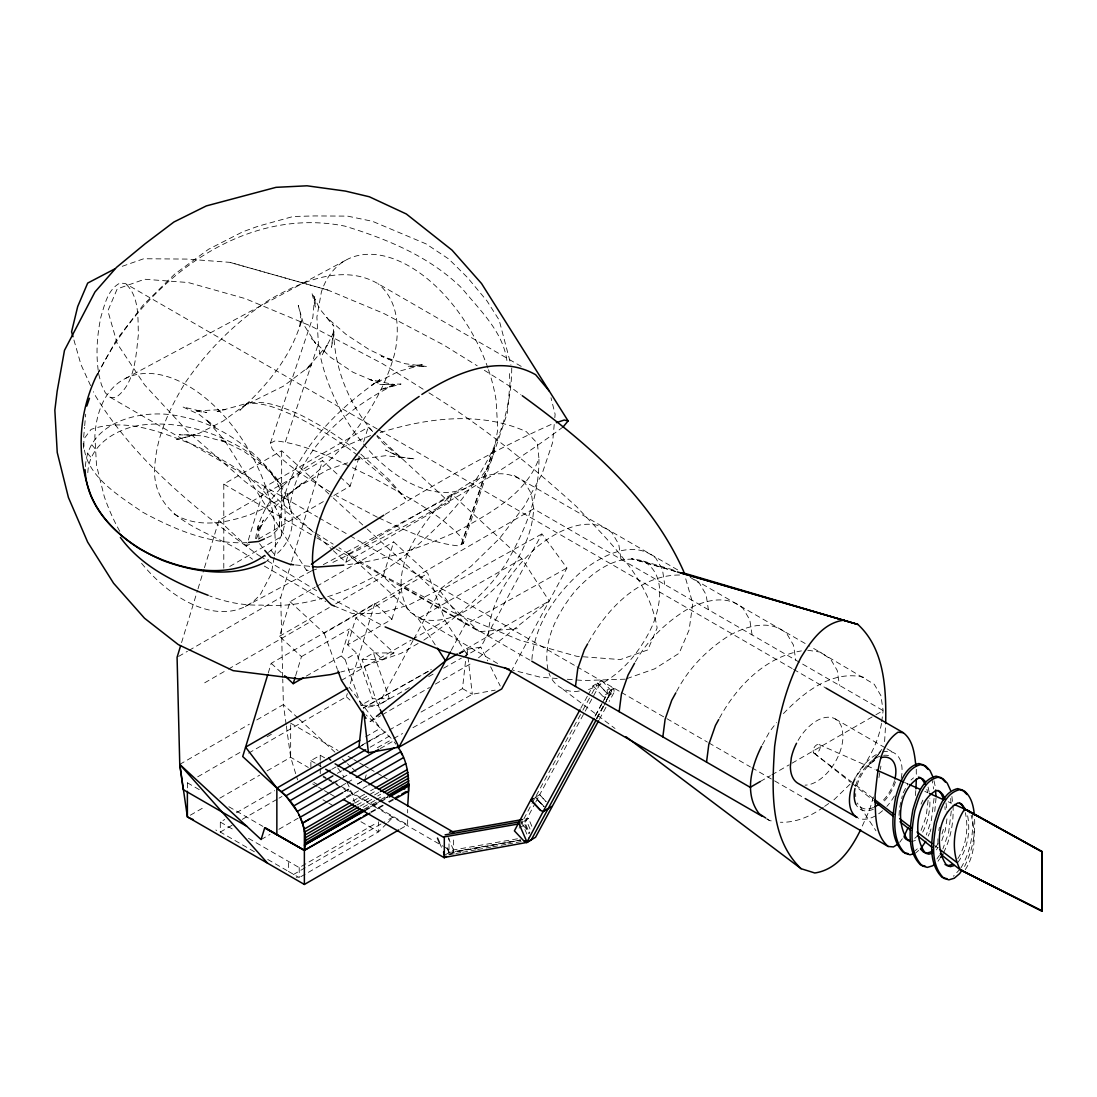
<?xml version="1.0" encoding="UTF-8"?>
<svg xmlns="http://www.w3.org/2000/svg" width="1097" height="1097" viewBox="0 0 1097 1097"><rect width="100%" height="100%" fill="white"/><g stroke="black" fill="none" stroke-linecap="round" stroke-linejoin="round"><path stroke-width="0.75" stroke-dasharray="5 3.75" d="M246.894 542.631C209.98 544.537 174.354 529.371 142.487 512.08C117.982 494.994 80.863 473.383 84.058 438.773L91.078 429.393C126.525 416.874 164.303 433.26 197.199 446.369C228.903 463.099 265.803 481.624 279.913 516.797L279.159 527.671L271.768 535.597L265.927 538.202M884.607 741.586L885.581 725.227M899.033 815.386L899.43 808.791M928.117 800.193L926.156 816.689L920.822 831.032M934.054 798.369L931.394 820.035L926.279 834.954M936.056 797.807L934.466 814.468M937.935 838.807L937.935 845.17M946.944 818.842L945.285 830.402L941.761 840.755M951.291 810.985L948.617 832.65L942.899 848.9M83.249 443.27L83.701 451.224M915.364 795.544L915.803 790.526M83.674 437.196L84.538 427.336M84.688 425.691L85.703 414.2M279.159 527.671C281.998 464.566 330.307 413.596 379.836 379.672L371.787 385.102L398.787 371.321L423.977 364.355L407.33 366.425L427.021 366.535L405.232 363.724L381.386 356.223L393.631 361.324L369.058 349.518L346.227 334.544L326.673 317.431L333.858 326.056L319.899 309.121L311.877 292.803L315.538 307.448L314.757 295.875L312.864 317.239L270.424 443.174L272.207 448.975C289.073 468.186 311.959 480.692 333.474 493.938M511.737 368.043C511.339 454.885 448.988 527.424 380.015 573.457C344.129 593.792 302.978 608.465 261.223 605.078C243.52 605.585 226.147 602.308 209.664 595.932M554.218 424.47L552.614 442.585L542 474.082L523.996 506.663L499.834 538.092L471.148 566.217L439.911 589.158L408.249 605.311L378.314 613.593L352.137 613.456L334.462 606.106M554.821 417.683L555.123 414.296L550.996 397.772M421.07 712.049L462.495 688.614L466.815 649.41L480.829 647.107L541.932 533.882L566.971 568.027L512.176 669.581M85.456 466.554C87.513 421.015 143.584 407.7 180.69 416.476C223.363 424.457 258.289 452.513 283.108 487.082L265.748 467.72L244.041 451.402L219.441 439.225L227.723 442.667L202.863 435.866L179.181 434.782L195.376 434.878L176.617 439.609L198.914 433.438L223.075 421.111L246.77 403.71C264.487 399.212 281.874 407.261 298.027 413.679C319.858 424.525 340.714 437.415 359.459 453.034M488.096 635.986C490.071 600.662 511.476 569.494 537.352 546.704C557.207 530.838 589.103 513.341 612.112 532.895L618.749 544.263L621.012 559.251M881.494 723.403C877.984 743.533 867.631 762.154 854.824 777.91M881.7 721.799L883.14 710.595L880.877 695.594L874.227 684.24L811.245 647.024M878.93 777.581L880.068 771.04M880.356 769.395L880.918 766.131M899.732 807.145L902.283 795.915M938.813 830.552L939.402 827.248M255.628 538.682C263.225 481.926 323.354 454.254 370.786 435.536M274.181 557.427L271.22 573.978L260.839 593.669A128.815 76.132 61.8 0 1 140.553 562.089M274.483 555.768L275.745 548.719L274.099 519.635A128.815 76.132 61.8 0 0 179.03 381.098A128.815 76.132 61.8 0 0 94.863 436.291L96.509 465.375L104.201 496.297A128.815 76.132 61.8 0 0 119.806 531.401M87.815 472.684C88.83 446.164 114.403 429.914 138.222 425.513C173.833 420.137 210.103 429.709 240.915 447.645C275.621 467.13 315.36 521.02 275.608 554.986M873.431 796.875L869.633 809.709L861.323 828.194M930.009 832.033L930.955 828.921M941.994 833.926L943.393 829.305M181.554 642.623L197.501 590.488M197.995 588.856L203.973 569.302M204.467 567.684L218.906 520.431L322.545 460.603L338.863 475.673M218.906 520.431L246.537 545.949L264.514 487.109L368.153 427.268L375.668 434.206M282.711 677.356L280.709 597.454L291.171 563.241M291.665 561.609L322.545 460.603M268.258 673.01L271.206 663.328L374.845 603.501L391.903 619.27L347.653 644.817L356.539 653.017L372.418 698.72L389.339 698.679L373.446 652.962L362.065 659.544L377.958 705.248L389.339 698.679M295.642 675.711L301.483 656.609L279.474 636.287L290.047 601.705L315.209 587.169M333.886 495.515L350.162 486.108L359.665 455.063M363.656 441.981L368.153 427.268M333.365 550.694L345.87 562.254L348.366 554.122L451.991 494.294L521.843 558.812L549.186 600.991L477.552 658.584M306.31 676.109L341.222 655.951L349.49 628.896L382.592 659.489L393.974 652.907L355.922 617.762L400.172 592.215L383.114 576.446L393.686 541.863L427.816 573.402L445.053 620.545L467.843 655.691M347.653 644.817L355.922 617.762M248.635 753.132L346.35 696.718L347.31 693.578M374.845 603.501L349.23 687.298L380.481 728.243L391.848 738.967M391.903 619.27L400.172 592.215M364.752 779.72L366.535 773.865M345.87 562.254L449.509 502.426L451.991 494.294M285.343 441.872L318.391 343.814M461.179 544.578L494.24 446.506M461.727 544.304L494.774 446.232M378.835 517.949C404.395 529.508 430.257 543.193 458.56 545.881L463.359 543.495L507.349 412.952L510.023 382.812L509.241 371.239M256.479 538.764L263.349 520.033L257.699 530.742L276.266 505.539L302.032 483.174L296.19 487.987L327.523 469.859L348.476 462.509M903.215 792.829L907.987 783.656M921.041 804.115L922.851 800.138M922.714 832.129C928.021 821.722 930.462 809.86 929.817 798.218M928.185 836.051L929.406 833.363M943.585 852.671C950.578 838.725 953.636 822.86 953.087 807.31M964.537 866.465C972.299 851.203 975.754 833.734 974.451 816.662M380.248 432.533C427.199 417.916 480.171 410.881 526.395 431.697L537.393 443.311L538.929 458.409C526.053 494.459 489.358 513.533 457.86 531.03C421.673 547.746 383.319 560.786 343.553 565.133M519.731 826.685L532.196 803.141M532.854 801.742L535.309 797.258L544.043 806.556M519.059 828.084L523.31 825.575L534.993 803.511M535.775 802.044L539.669 794.694L546.141 801.701L539.683 794.667L601.896 680.606L611.605 691.151L614.128 692.33L609.219 701.34M413.062 640.483L378.067 705.316L363.244 708.004L431.299 669.499M413.871 638.975L439.911 590.721L541.932 533.882M451.21 650.343L464.95 624.879L566.971 568.027M596.686 718.329L603.144 706.345M606.38 700.352L610.412 692.865M580.779 708.264L587.334 696.266M588.157 694.758L593.066 685.762L601.896 680.606M536.214 795.695L582.096 711.638M582.877 710.157L591.105 695.128M591.886 693.647L597.646 683.116L607.354 693.661L609.877 694.84L614.128 692.33L613.922 688.697L611.399 687.517L607.148 690.027L607.354 693.661L604.077 699.667M595.068 716.176L603.254 701.161M595.493 715.463L602.047 703.465M602.87 701.957L605.325 697.459L609.877 694.84L609.658 691.206L607.148 690.027M596.864 718.165L605.05 703.163M605.873 701.655L611.605 691.151L611.399 687.517M596.768 718.85L603.323 706.852M604.145 705.344L609.877 694.84M599.387 719.344L605.942 707.332M588.445 642.431C606.751 609.164 639.304 574.814 679.742 575.02M635.382 661.765C647.312 640.662 665.139 623.165 685.611 610.302C702.793 600.758 726.886 593.504 743.176 608.561L749.813 619.928L752.076 634.916M676.63 691.412C688.559 668.361 707.4 649.259 729.299 635.52C746.481 625.989 770.574 618.722 786.864 633.792L793.501 645.146L795.764 660.147M719.495 718.11C736.512 686.763 764.993 657.089 801.413 650.891M762.374 744.794L769.683 731.548L776.566 722.566M97.468 374.159L116.405 339.892L143.309 304.911L174.67 274.127L208.526 249.28L242.807 231.796L258.398 226.133L293.201 216.493L314.674 215.931L347.598 216.123L372.445 221.306L426.075 243.891L448.796 259.043L467.487 277.527L487.068 301.058L499.135 320.036L510.928 364.835M97.331 374.872C141.307 285.22 239.53 204.851 344.828 226.119C387.378 239.077 430.147 256.794 462.235 288.58C480.555 311.191 504.072 332.377 507.212 363.107M935.412 847.46L938.045 843.634M936.427 849.832L938.196 847.282M936.92 858.937L939.416 855.331M937.99 861.227L939.649 858.828M957.859 858.636C966.306 845.252 968.774 828.043 965.319 812.658M957.996 862.283C967.965 848.612 970.845 830.127 967.225 813.755M960.149 868.989L953.389 876.242M960.986 867.782C970.955 851.437 974.04 831.375 972.353 812.466M899.732 842.304L902.337 838.752M880.672 751.39L872.732 761.88L880.534 751.692M965.25 869.66C975.644 854.179 975.96 832.815 971.133 815.263M867.686 766.474L881.906 749.361M372.719 431.587C348.243 403.285 333.419 366.055 333.762 328.456L331.472 347.324L334.352 331.239L322.107 355.003L327.317 345.102L305.761 369.73L312.124 364.465L283.451 386.144L251.035 402.229L217.11 411.636L225.667 409.428L194.635 410.964L206.798 412.623L182.897 406.932L199.215 414.529L215.273 427.062L206.017 419.369L224.487 440.254L306.392 570.275L309.409 566.669M386.624 823.696L378.492 831.869L299.22 877.627L296.259 877.202M387.79 822.531L393.59 816.703L386.213 820.967M783.45 713.585C803.758 692.33 832.362 669.595 863.668 677.288M833.885 799.878L849.914 784.328M246.77 403.71L239.873 410.264C267.353 385.39 292.268 355.373 301.949 318.898L299.755 327.509L300.797 315.593L298.274 305.432L303.663 324.589L315.73 343.567L311.603 338.616L330.293 357.101L353.015 372.253L378.232 383.031L369.73 379.493L394.577 384.677L379.562 384.594L401.036 384.032L380.22 389.792L395.825 384.128C346.858 407.508 295.491 451.621 289.745 508.775L287.085 493.403L288.977 501.027M244.466 405.904L246.386 404.094C263.691 401.255 279.941 409.812 295.45 416.202C317.184 427.295 338.082 440.089 357.32 455.145M911.004 780.022L913.527 777.869M914.788 838.286L917.298 836.133M913.527 852.095L918.861 847.528M915.419 853.192L918.628 850.449M268.477 552.34C293.598 532.525 287.318 494.363 269.999 471.34M373.871 718.453L368.77 722.553L380.604 715.724M563.09 426.952C490.729 480.664 411.224 524.681 330.115 563.707M823.298 807.31C810.944 816.127 795.736 822.887 780.392 822.243M824.615 806.377L831.238 801.729M265.035 562.267L268.436 559.923L264.734 555.48M444.875 855.098L453.445 849.942L518.113 838.684M519.073 823.874L523.392 821.228L528.795 833.61M385.253 514.315C439.253 481.761 493.938 449.839 551.654 424.265M346.062 797.053L351.89 793.556M609.658 691.206L613.922 688.697M593.066 685.762L602.802 696.28L611.605 691.151M539.683 794.667L535.185 797.341L543.824 806.679M449.194 854.7L453.445 852.191L520.472 840.014M450.168 854.357L453.637 852.3L520.362 840.233M531.853 826.302L528.548 818.513L524.297 821.036L529.59 833.473M418.108 643.459L401.022 653.346L367.18 665.221L340.797 671.995M423.812 640.168C454.309 618.694 485.464 595.342 505.923 563.529C524.901 531.784 539.505 495.885 538.929 458.409M382.071 800.097L365.877 809.476L382.181 800.152M387.968 796.683L383.552 799.247L388.077 796.751M223.788 568.205L223.788 484.12L281.655 450.716L332.007 496.818M246.537 545.949L249.499 544.235M258.385 539.107L325 500.643M229.726 566.463L281.655 536.488L281.655 450.716M178.564 656.431L187.436 651.303M188.917 650.452L280.709 597.454M316.69 586.319L393.686 541.863M279.474 636.287L329.813 607.217M335.737 603.803L383.114 576.446M204.7 682.8L226.914 669.979M228.382 669.129L308.339 622.973M290.047 601.705L324.177 633.23L427.816 573.402M301.483 656.609L349.49 628.896M341.222 655.951L345.144 659.585L356.539 653.017M348.366 554.122L418.204 618.639L521.843 558.812M179.757 764.39L249.348 724.226M256.753 719.947L283.396 704.562L282.752 679.057M341.428 680.373L411.005 640.209M412.486 639.345L445.053 620.545M187.381 787.907L187.381 782.792L190.33 781.091M197.707 776.827L241.971 751.28M267.051 736.8L272.961 733.386M345.144 659.585L361.036 705.289L372.418 698.72M458.875 653.126L549.186 600.991M190.33 815.208L205.084 806.679M219.839 798.163L259.674 775.168M267.051 770.903L290.664 757.273L308.312 767.461M382.085 714.86L429.462 687.517M435.386 684.089L472.396 662.725M310.876 767.352L310.876 760.674L320.255 755.271L324.712 757.835M365.685 736.8L380.481 728.243L365.85 714.737M254.394 851.752L220.305 832.061L220.305 822.051L224.707 819.514M236.445 812.726L274.62 790.69M361.352 745.521L367.262 742.107M368.743 741.243L385.02 731.85M232.043 825.287L220.305 832.061L215.807 830.004M242.314 819.349L277.555 799.014M279.022 798.163L281.956 796.463M331.719 769.395L336.148 766.844M370.169 747.194L389.394 736.101M337.328 773.33L341.77 770.78M380.193 748.593L393.494 740.914M336.697 781.146L341.126 778.582M342.593 777.732L348.503 774.317M341.524 785.891L345.966 783.327M347.434 782.476L354.825 778.212M261.113 839.548L269.999 834.419M278.885 829.291L298.123 818.184M344.019 791.677L351.424 787.413M357.348 783.985L361.791 781.421M344.389 791.719L351.78 787.454M357.677 784.053L362.106 781.489M346.707 797.67L361.462 789.141M362.929 788.29L367.358 785.74M352.823 801.043L364.629 794.228M370.539 790.814L373.487 789.113M354.838 803.086L376.97 790.306M356.84 805.129L368.647 798.314M374.543 794.914L378.972 792.363M359.994 806.199L371.787 799.384M377.697 795.983L380.645 794.269M363.134 807.269L374.941 800.453M376.408 799.603L383.785 795.339M364.478 808.996L379.233 800.481M380.7 799.631L385.129 797.066M370.772 812.013L382.579 805.198M388.475 801.784L392.904 799.233M248.457 838.314L299.22 867.617L377.025 822.695M293.269 874.624L384.745 821.818M400.282 829.085L407.659 824.821L407.659 819.706M760.317 781.489L770.423 775.661M771.863 774.825L789.182 764.828M792.034 763.183L874.474 715.587M875.927 714.75L883.14 710.595L533.636 508.802L531.373 493.815L524.736 482.447C494.281 458.409 455.296 489.509 433.946 511.805C412.294 538.065 387.776 579.134 409.634 611.907L500.163 665.015M459.41 653.593L466.815 649.41M409.346 687.6L378.067 705.316L379.452 708.1M428.708 676.63L436.153 672.42M443.599 668.196L461.467 658.077M462.961 657.226L480.829 647.107L487.671 660.819M358.925 747.208L364.848 743.862M366.329 743.026L410.703 717.904M365.424 810.505L387.748 797.848M371.376 812.356L383.292 805.596M389.243 802.222L393.713 799.699M363.244 708.004L428.543 671.282M459.698 653.757L467.116 649.589L467.884 656.212M377.341 747.688L392.178 739.351M393.658 738.514L402.558 733.509M412.952 727.668L472.313 694.278L495.172 690.136M125.291 378.534L347.31 259.372M245.317 606.476L311.315 571.057M323.327 564.612L467.336 487.329M270.424 443.174L275.21 440.788C310.081 444.655 341.428 462.824 372.706 477.497C403.723 495.035 437.059 511.175 461.576 537.681L463.359 543.495M588.458 689.574C617.899 678.988 639.524 653.551 652.331 625.743C660.847 605.407 666.386 573.95 643.308 561.102C616.651 552.792 591.681 573.004 574.773 591.475C557.303 613.278 542.11 641.553 548.089 670.308M122.233 266.31L143.748 258.741L186.751 259.084L229.835 262.348L327.852 290.061L383.703 313.413L443.654 344.979L477.222 365.795M626.84 678.632L654.607 668.855L679.166 653.236L689.135 629.87L692.755 603.405L685.364 577.516M354.921 460.246L361.366 457.984L354.921 459.643M316.567 569.069L310.3 571.194L306.392 570.275M911.648 841.591L915.419 840.453M450.867 854.398L454.227 853.795M455.899 853.493L460.932 852.575M462.605 852.273L469.31 851.053M470.983 850.751L476.002 849.832M477.675 849.531L484.38 848.31M486.053 848.008L491.086 847.09M492.759 846.788L499.464 845.568M501.137 845.266L506.17 844.347M507.842 844.046L514.548 842.825M516.221 842.523L521.253 841.605M520.485 840.041L449.194 852.451L449.002 854.824M528.548 818.513L525.751 818.979L530.386 829.867M579.326 691C566.546 693.633 552.984 685.652 549.021 673.174M355.017 459.821L385.554 455.708L414.817 458.957L400.57 457.01L385.541 450.017L402.119 458.285L383.415 443.682L376.998 436.428M336.039 548.925L479.307 631.639L517.277 628.663M625.29 679.166L584.07 680.538L575.678 679.893M373.446 652.962L393.974 652.907M362.065 659.544L382.592 659.489M361.036 705.289L377.958 705.248M557.207 678.508L540.423 677.233L512.656 670.102M567.286 679.262L574.005 679.77M377.19 428.968L125.277 283.52L119.998 283.053C107.767 289.43 104.695 304.568 100.979 316.69C97.085 334.942 95.7 353.865 98.511 372.377M98.689 374.036L101.5 385.006L105.422 392.932L110.166 397.279L115.432 397.745C135.137 384.32 135.822 356.237 138.373 334.667C137.783 317.513 139.442 295.888 125.277 283.52M295.463 564.955L310.698 566.395M807.749 650.233L819.98 652.057L830.539 659.009L837.189 670.377L839.452 685.364M420.192 618.845C451.498 626.538 480.102 603.816 500.41 582.548C518.017 561.746 532.36 536.611 533.636 508.802L400.72 585.551L531.784 661.217C533.759 625.88 555.164 594.725 581.04 571.935C600.895 556.069 632.791 538.558 655.8 558.126L662.437 569.48L664.7 584.482M766.721 818.924L769.683 820.638L774.276 821.324M327.852 290.061L229.835 262.348M675.711 571.455L631.557 558.688L675.834 571.551M643.308 561.102L676.067 570.769M521.212 366.384L378.204 283.821C343.196 263.321 301.661 281.257 269.807 299.55C236.582 321.202 208.197 349.408 185.722 382.044C168.458 409.949 154.238 440.925 154.595 474.398C157.694 526.08 219.619 532.196 252.488 559.251M174.039 513.958C197.625 528.548 226.133 523.146 250.774 514.397C286.029 499.245 316.43 475.207 342.346 447.165C366.083 419.191 385.979 387.502 395.139 351.657C399.651 327.838 398.252 300.427 378.204 283.821M818.952 744.506L875.008 769.34M904.586 782.449L907.699 783.82M924.826 791.403L927.939 792.788M948.192 801.756L951.305 803.141M602.802 696.28L605.325 697.459M377.354 517.222L336.313 495.652M329.758 597.742L383.635 626.126M316.663 590.735L262.156 557.482M514.178 475.508L678.728 570.509M694.744 579.751L809.792 646.174M378.684 429.818L792.13 668.526M793.611 669.389L826.219 688.203M835.283 718.96L885.498 747.948M886.979 748.798L894.37 753.063M110.166 397.279L317.636 517.057M319.117 517.907L348.764 535.021M350.245 535.885L575.486 665.934M576.967 666.784L619.956 691.59M621.437 692.454L707.387 742.079M708.868 742.93L750.362 766.885M751.843 767.735L803.703 797.684M223.788 484.12L315.36 536.995M316.841 537.845L334.571 548.075M264.336 566.093L325.699 601.526M462.495 688.614L472.313 694.278L468.076 657.857M290.664 723.17L337.986 750.485M348.106 756.327L352.439 758.822M353.878 759.659L358.212 762.168M359.665 763.005L363.998 765.5M365.438 766.337L368.331 768.01M369.785 768.846L375.613 772.206M377.066 773.056L381.441 775.579M382.894 776.415L387.268 778.939M310.876 760.674L315.333 763.251M316.814 764.102L321.256 766.666M323.012 775.949L325.96 777.65M327.427 778.5L331.843 781.05M333.31 781.9L407.659 824.821M323.135 776.964L327.441 779.446M328.881 780.282L334.64 783.601M336.066 784.424L443.311 846.349M444.792 847.199L453.637 852.3L453.637 837.285M313.852 782.422L318.295 784.999M312.727 783.875L317.115 786.412M318.569 787.248L322.957 789.785M324.424 790.622L328.798 793.158M330.266 793.995L336.107 797.382M322.957 799.795L327.345 802.332M328.798 803.169L333.186 805.705M360.954 821.735L378.492 831.869L378.492 821.845M187.381 782.792L200.71 790.484M228.848 806.734L262.91 826.398M220.305 822.051L235.128 830.607M267.737 859.458L287.003 870.579M484.353 370.279L507.157 384.594L520.869 394.701M423.127 389.216L382.51 363.697L311.425 326.262L245.18 298.59L188.3 282.546L144.653 279.241L117.228 288.895L107.863 310.849L117.228 343.608L144.653 384.951L188.3 432.04L245.18 481.679L314.332 532.306M428.927 392.849C482.022 425.513 530.619 464.95 576.707 506.787C609.507 542.261 648.725 578.037 657.144 627.978L647.792 649.931L620.354 659.585L576.707 656.28L519.827 640.237L453.596 612.565L382.51 575.13L338.987 547.787M315.771 533.211L333.186 544.153M260.716 556.577L257.836 554.767C196.322 509.927 134.753 460.575 94.74 394.714L93.355 391.698M690.246 577.269L699.488 583.343L706.125 594.697L708.388 609.699M767.05 818.897L769.683 820.638M358.623 456.119L387.735 480.404L405.78 499.039L388.832 479.32L360.735 454.048M563.008 689.3L615.006 728.477M813.782 752.981L873.939 798.986M934.713 845.526L937.51 847.666M814.413 753.406L850.545 782.257M851.889 783.327L873.308 800.426M333.269 497.969L366 527.931M367.262 529.083L479.307 631.639M376.915 435.372L449.509 502.426M340.125 476.838L350.162 486.108M264.514 487.109L315.84 534.513M317.088 535.665L332.103 549.542M346.35 696.718L351.218 701.216M271.206 663.328L283.437 674.628M298.069 718.124L283.396 704.562L286.125 724.335M299.289 719.248L334.928 752.158M342.374 759.055L346.104 762.497M347.351 763.635L351.081 767.091M352.329 768.229L357.293 772.823M523.31 825.575L529.796 832.596M597.646 683.116L607.354 693.661M270.973 550.241L274.675 554.684M91.901 444.861L95.604 449.317M87.403 453.102L91.106 457.545M259.578 543.659L263.746 549.062M439.911 590.721L464.95 624.879M394.276 741.997L395.839 744.191M860.075 806.638L875.954 830.758M418.204 618.639L435.523 645.351M490.633 666.743L500.232 685.995M90.598 385.664L80.945 364.561L73.458 338.356M446.986 847.912L449.002 852.561L449.002 838.204M439.486 842.715L442.859 850.449M521.5 821.488L528.781 838.602M448.152 837.491L453.445 849.942L453.445 852.191M324.177 633.23L337.396 669.376M286.344 725.981L290.664 757.273L297.589 779.844M951.894 796.463L952.978 805.76M946.012 802.949L947.136 812.37M933.972 780.762L935.357 786.96M931.737 778.116L933.657 788.962M928.062 787.043L929.145 791.979M926.883 789.237L927.623 792.528M257.891 525.984L259.125 538.833M950.688 798.465L950.989 803.114M944.942 806.665L945.148 809.737M916.269 769.203L916.31 775.716M407.659 809.476L407.659 812.891M320.255 755.271L320.255 760.276M320.255 761.949L320.255 766.954M320.255 768.627L320.255 773.632M299.22 867.617L299.22 877.627L288.484 871.429L288.484 861.419M290.664 724.87L290.664 757.273M894.494 780.694A28.426 16.414 -60 0 1 881.371 802.126M873.555 807.419A28.426 16.414 -60 0 1 857.36 803.018M855.742 796.641A28.426 16.414 -60 0 1 855.687 793.625M857.031 785.452A28.426 16.414 -60 0 1 877.97 758.726M487.904 368.016A128.815 76.132 61.8 0 0 400.46 261.676A128.815 76.132 61.8 0 0 321.407 291.884L316.882 317.129L318.528 346.213A128.815 76.132 61.8 0 0 401.749 478.319A128.815 76.132 61.8 0 0 493.239 454.816L497.764 429.571L496.118 400.487A128.815 76.132 61.8 0 0 488.426 369.552M798.081 740.434A37.202 21.474 -60 0 1 842.085 728.641L842.99 735.991A37.202 21.474 -60 0 1 805.033 785.137M882.578 752.021A37.202 21.474 -60 0 1 901.172 778.472M894.37 796.024A37.202 21.474 -60 0 1 886.883 806.391M882.578 810.697A37.202 21.474 -60 0 1 858.416 818.143M855.619 777.389A37.202 21.474 -60 0 1 879.89 752.912M895.426 781.969A30.51 17.607 -60 0 1 884.429 800.879M873.39 809.202A30.51 17.607 -60 0 1 856.017 804.485M855.674 785.617A30.51 17.607 -60 0 1 882.276 755.559M883.606 755.339A30.51 17.607 -60 0 1 888.543 755.627M337.739 768.01A54.302 31.443 59.7 0 1 343.896 776.895M346.954 782.326A54.302 31.443 59.7 0 1 354.413 802.044M813.192 750.279L813.151 751.363A5.005 2.893 -60 0 0 816.538 753.132A5.005 2.893 -60 0 0 820.172 747.633L820.199 746.55A5.005 2.893 -60 0 0 816.826 744.794A5.005 2.893 -60 0 0 813.192 750.279M544.057 806.542L535.391 797.19L544.057 806.542M449.194 852.451L447.178 847.803L449.194 852.451"/><path stroke-width="1.5" d="M962.713 870.812L1041.944 910.908L960.3 869.88C950.948 852.3 953.032 827.673 963.481 810.93L966.018 809.792L1041.958 851.464L1041.985 911.196L960.3 869.88L940.225 853.85M1041.985 911.196L1041.958 851.464M407.659 806.062C409.181 785.658 410.415 763.608 397.265 746.179M885.677 723.595C886.307 689.478 884.758 649.095 857.868 624.44L677.343 571.921M915.94 788.866L916.338 778.966M362.888 711.267L358.925 747.208L368.427 752.693L398.951 747.18L501.713 688.957L511.367 671.062M85.086 469.722C86.91 513.478 126.114 544.921 163.672 560.814C195.76 572.565 233.442 578.092 265.035 562.267M575.472 686.434L577.735 668.827L584.372 649.794L587.622 643.912M619.161 711.665L621.423 694.044L628.06 675.025L634.56 663.246M662.849 736.882L665.111 719.275L671.748 700.243L675.821 692.879M706.537 762.1L708.799 744.493L715.436 725.474L718.686 719.577M180.566 645.886L177.083 657.295L179.757 764.39L183.24 789.621L246.77 826.288M267.764 674.614L242.711 756.546L276.855 788.085C295.45 802.072 309.299 826.644 304.376 850.34L264.692 827.837L261.113 839.548L179.757 764.39L187.381 816.908L304.376 884.456L398.814 829.935M284.658 675.752L293.214 683.664L295.162 677.302M86.814 406.068L89.447 398.28M860.638 829.743C851.313 848.749 837.395 869.743 814.783 872.979L801.084 868.687L625.948 736.718M904.079 836.38L908.055 827.549M532.977 798.643L530.756 799.96L514.411 830.854L524.229 841.303L526.752 842.482L535.555 837.272L598.564 720.839M526.752 842.482L543.097 811.602L551.901 806.377M595.959 720.345L531.305 839.781L526.985 842.427L444.875 857.36L443.531 851.999M450.401 651.837L398.951 747.18L380.152 709.498M543.097 811.602L540.574 810.34L530.838 799.809L579.97 709.773M593.861 718.466L543.097 811.519L547.65 808.887M761.565 746.275C751.335 766.556 743.972 793.913 759.124 813.686L765.733 818.019M97.468 374.159L95.823 377.135C78.422 414.748 76.173 456.187 90.804 494.994C100.211 517.825 118.49 535.13 138.88 548.377C175.808 569.7 227.504 582.082 264.734 555.48M920.767 848.625L925.745 841.413M940.486 857.621L942.967 854.014M962.055 870.072L959.56 873.692L954.225 878.244L948.891 879.849L943.914 878.382C929.845 864.203 933.245 841.276 936.358 823.353C940.239 810.656 944.819 793.2 959.56 789.703L964.537 791.17C971.531 796.971 973.615 806.473 974.355 815.112M563.09 426.952L568.109 420.946L481.542 283.533L451.991 250.102L406.329 213.984L369.332 196.774L345.418 191.084L307.05 185.804L276.019 187.34L206.318 205.921L173.916 222.005L145.229 243.685L116.515 267.366L94.959 291.98L64.476 350.368L57.14 391.341L54.85 410.196L57.236 452.485L68.412 497.462L87.637 542.069L113.581 583.247L144.489 618.214L178.249 644.57L233.113 670.651L298.672 678.892L330.91 674.545L339.151 672.42M933.273 849.818L930.75 851.971L926.979 853.096L923.455 852.054L920.438 848.913M934.795 863.97L932.656 865.794L927.322 867.398L922.344 865.931C908.275 851.738 911.676 828.825 914.788 810.902C918.669 798.205 923.249 780.749 937.99 777.252L942.967 778.719L947.246 783.162L950.523 790.265M376.436 716.396L445.547 660.819L457.394 653.977M311.411 564.269L346.241 538.942L383.799 515.192M419.136 396.456C378.753 423.538 346.405 461.864 325.206 505.539C312.124 536.625 302.347 579.627 331.513 604.872L334.462 606.106M421.851 394.454C454.268 373.337 498.6 353.563 535.679 374.749L549.35 391.163M897.511 844.347L893.438 846.925L888.172 846.459L805.184 798.547M309.697 818.869L302.429 823.23L304.143 829.154L349.874 802.743M389.449 795.832L408.591 784.739M293.214 683.664L303.403 677.781M347.749 688.162L245.591 747.139L276.855 788.085L285.878 795.86L297.232 811.465L340.056 786.741M359.761 740.214L276.855 788.085L276.855 834.858M281.449 791.65L359.871 746.371M285.878 795.86L330.238 770.259M337.629 765.98L365.726 749.758M290.033 800.645L332.898 775.894M343.251 769.916L378.726 749.443M293.845 805.884L336.697 781.146M349.984 773.467L394.303 747.88M356.292 777.362L400.597 751.788L402.174 754.983M345.226 798.52L302.429 823.23L300.112 817.292L342.922 792.569M363.587 780.639L403.449 757.629M368.839 784.89L405.739 763.581M374.955 788.263L407.426 769.518M353.357 803.936L304.678 832.047L305.199 834.94L355.359 805.98M378.438 789.456L407.947 772.425M380.44 791.499L408.468 775.318M358.513 807.049L305.405 837.71L305.597 840.48L360.186 808.969M383.593 792.569L408.674 778.088M386.734 793.638L408.866 780.858M362.997 809.847L305.46 843.072L305.46 845.732M388.077 795.366L408.728 783.45L408.591 791.252L395.194 798.849M389.558 795.887L408.728 784.821M360.447 817.978L304.376 850.34L264.692 827.837M363.395 816.264L367.824 813.713M395.852 797.533L398.814 795.819M401.763 794.118L406.192 791.568M343.498 799.548L444.312 857.758L446.657 856.4M760.317 781.489L750.225 787.331L531.784 661.217M530.838 799.809L533.115 798.506M304.376 845.115L365.424 810.505M389.243 796.998L408.591 786.028M369.881 813.192L304.376 850.34L265.872 828.112M114.541 269.026L87.691 283.081L77.695 306.543L71.579 331.801L72.992 336.71M264.459 538.86L258.618 541.452L248.58 542.453M556.371 422.674L564.215 420.028L568.109 420.946M912.759 853.987L910.085 854.782L905.107 853.315C891.038 839.136 894.439 816.209 897.565 798.287C901.446 785.589 906.012 768.133 920.767 764.636L925.745 766.104L930.009 770.547L933.286 777.663M932.656 853.068L928.885 854.193L925.361 853.151C912.114 835.749 916.42 800.906 936.427 790.443L939.951 791.486L942.967 794.626L945.285 799.658M952.319 864.422L948.548 865.547L945.038 864.518M954.225 865.519L950.455 866.644L946.93 865.615C933.698 848.2 937.99 813.357 957.996 802.908L961.521 803.936L965.703 809.6M844.169 620.148C823.545 622.643 811.149 640.95 801.084 657.226C786.672 685.09 778.774 715.655 774.619 746.632C772.123 787.632 768.832 837.806 801.084 868.687M449.482 832.253L522.433 819.555M445.108 834.844L520.06 821.804M444.12 836.915L519.073 823.874L526.491 840.905L524.462 841.248L526.985 842.427M343.553 565.133L317.472 567.039L312.398 566.559M915.885 765.884C914.514 754.242 913.321 740.338 903.27 732.7L898.004 732.22C878.313 745.658 877.627 773.728 875.077 795.311C875.653 812.466 873.994 834.09 888.172 846.459M293.777 564.79L290.39 564.461L270.685 557.125L264.788 550.406M509.392 669.266L442.324 650.809L385.129 626.908M680.743 572.977L857.868 624.44L682.622 572.703M918.477 777.087L920.822 777.787M909.756 840.494L906.232 839.452L904.216 837.354M910.483 841.234L908.138 840.549C894.891 823.134 899.183 788.29 919.204 777.842L922.714 778.884L925.745 782.024M908.193 853.685L903.215 852.218C889.146 838.039 892.547 815.112 895.659 797.19C899.54 784.492 904.12 767.036 918.861 763.539L923.839 765.007L928.117 769.45M925.415 866.301L920.438 864.834C906.369 850.641 909.77 827.728 912.882 809.805C916.777 797.108 921.343 779.652 936.098 776.155L941.075 777.622L945.34 782.065M946.985 878.752L942.008 877.285C927.939 863.106 931.339 840.179 934.466 822.256C938.346 809.559 942.913 792.103 957.667 788.606L962.645 790.073L966.91 794.516M208.156 595.301C175.081 582.795 141.76 566.792 120.382 537.42M876.558 770.025L903.037 781.75M909.262 784.506L920.164 789.346M929.502 793.474L943.516 799.686M954.417 804.512L968.432 810.724L1041.999 851.752L966.018 809.792L968.432 810.724L969.858 812.685M193.374 819.665L187.381 816.908L187.381 791.321M826.219 688.203L903.27 732.7M504.606 667.579L762.278 816.36M401.831 787.344L404.752 789.031M335.079 763.827L453.637 832.266M325.713 769.244L444.312 837.724L444.312 857.758M522.241 395.702C586.799 442.598 650.233 496.804 683.513 571.057L684.432 574.293M874.926 799.782L893.945 814.331M899.636 818.664L911.607 827.851M917.051 832.006L932.093 843.524M940.143 849.681L956.447 862.16M874.638 801.496L893.383 816.456M900.075 821.79L910.784 830.347M917.476 835.681L932.189 847.433M959.614 802.839L962.645 805.98L964.386 809.764M938.045 790.389L941.075 793.529L943.393 798.561M921.823 778.829L925.58 784.698M530.756 799.96L540.588 810.422M179.757 764.39L267.572 863.202M437.346 648.162L445.547 660.819M366.028 718.343L341.428 680.373L337.972 670.953M298.823 814.646L300.112 817.292M437.456 838.067L439.486 842.715M304.664 832.047L304.376 830.484L304.376 884.456M363.82 712.968L368.427 752.693M935.549 790.059L935.96 796.257M854.892 778.843A37.202 21.474 -60 0 0 857.168 817.512L798.081 783.395A37.202 21.474 -60 0 1 790.375 766.364L791.266 757.986A37.202 21.474 -60 0 1 796.532 743.272M328.661 758.164A54.302 31.443 59.7 0 1 330.773 760.166M856.017 804.485A30.51 17.607 -60 0 1 854.961 788.51M880.562 757.766A28.426 16.414 -60 0 1 894.933 779.021M878.807 804.266A28.426 16.414 -60 0 1 874.858 806.775M364.396 810.326L305.46 844.443L364.478 810.368"/></g></svg>
